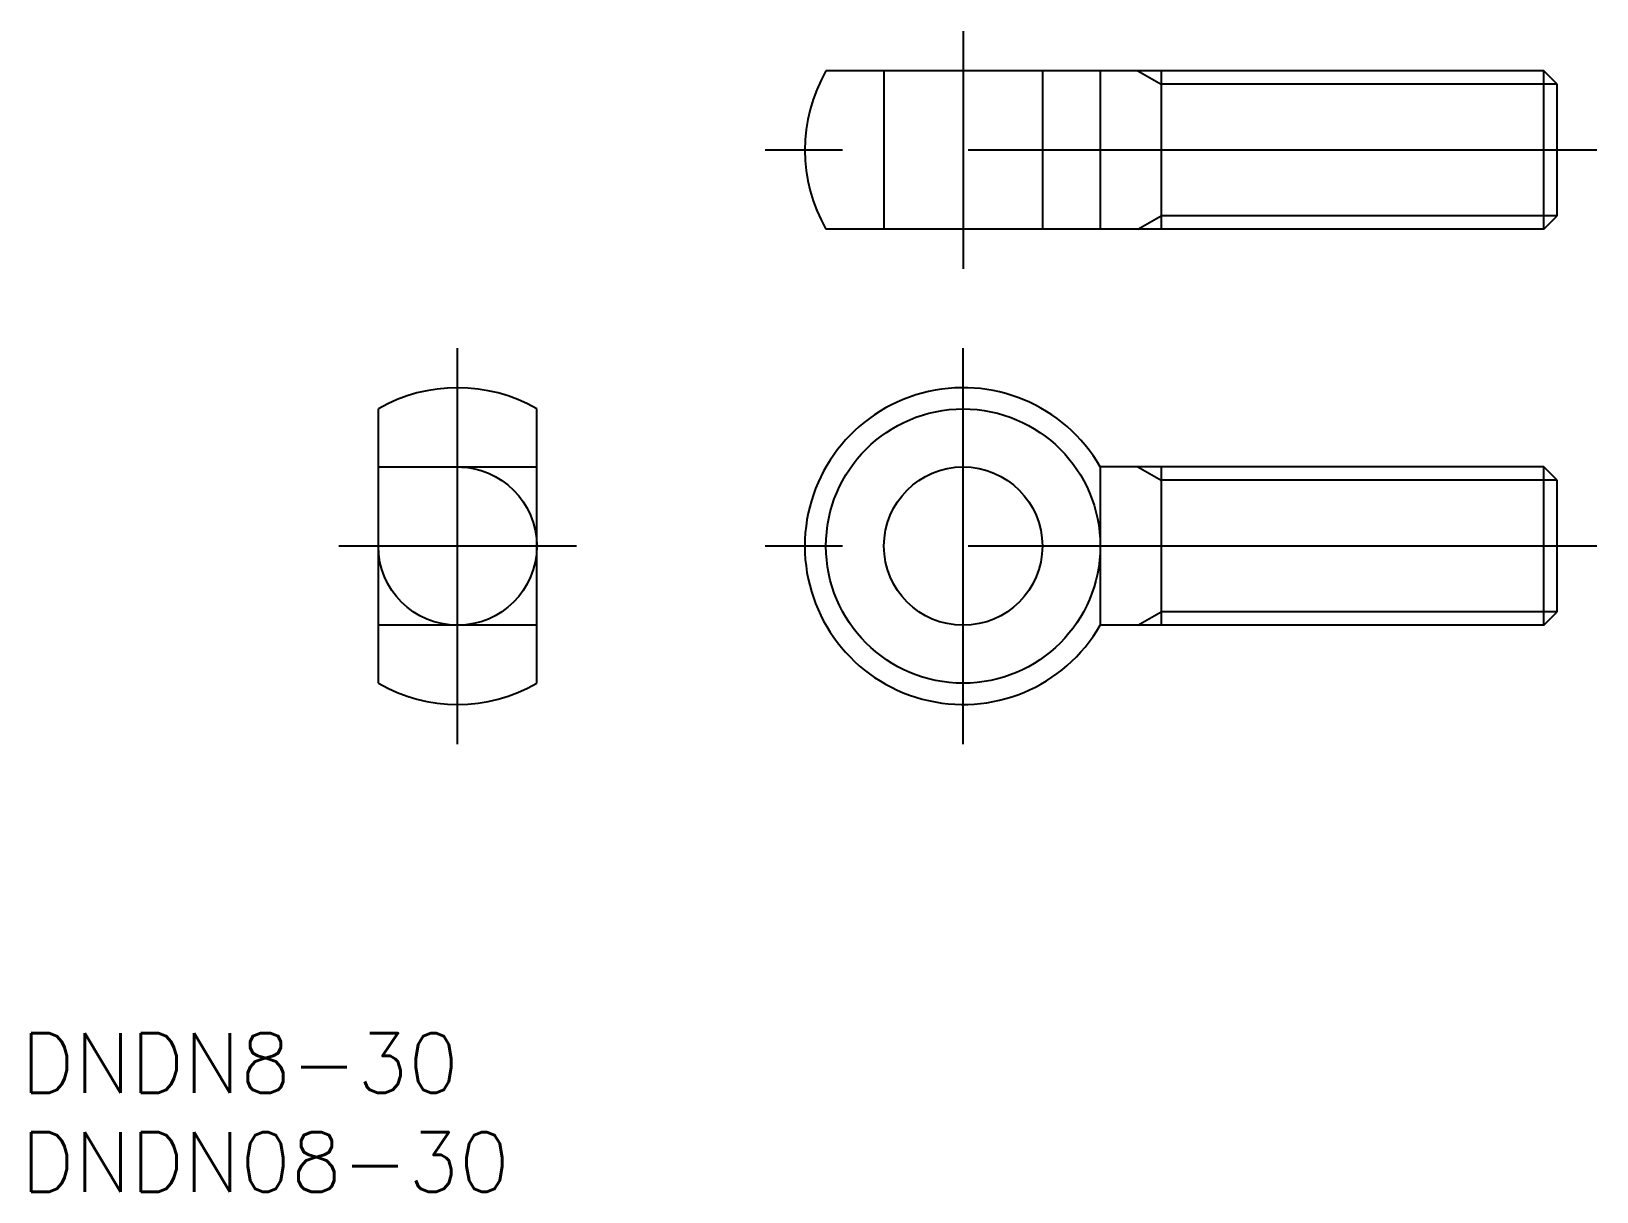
# Model space of a CAD drawing. Extents: x -21.5 to 57.5, y -32.6 to 26.
import ezdxf

# ---------------------------------------------------------------- set-up
doc = ezdxf.new("R2010")
doc.units = 0
doc.linetypes.add('CENTER', pattern=[50.8, 31.75, -6.35, 6.35, -6.35])
doc.linetypes.add('DASHED', pattern=[19.05, 12.7, -6.35])
doc.layers.get('0').update_dxf_attribs({"linetype": 'CONTINUOUS'})
doc.layers.add('CENTER', color=1, linetype='CENTER')
doc.styles.get("Standard").update_dxf_attribs({"font": 'txt.shx', "height": 3, "bigfont": 'bigfont.shx'})

# ---------------------------------------------------------------- blocks, each defined once
blk = doc.blocks.new('*U8')
at = {"color": 7, "linetype": 'CONTINUOUS'}
blk.add_text('DNDN8-30', height=3, dxfattribs=at).set_placement((-22.045, -27.609))
blk = doc.blocks.new('*U9')
at = {"color": 7, "linetype": 'CONTINUOUS'}
blk.add_text('DNDN08-30', height=3, dxfattribs=at).set_placement((-22.045, -32.609))

msp = doc.modelspace()

# ---------------------------------------------------------------- linework, layer by layer
at = {"color": 7, "linetype": 'CONTINUOUS'}
for p, q in [((54.859, 24), (18.607, 24)), ((32.464, 24), (32.464, 16)), ((35.536, 24), (35.536, 16)), ((54.859, 16), (54.859, 24)), ((55.536, 23.323), (54.859, 24)), ((55.536, 16.677), (55.536, 23.323)), ((54.859, 16), (55.536, 16.677)), ((54.859, 16), (18.607, 16)), ((-4, -6.928), (-4, 6.928)), ((4, -6.928), (4, 6.928)), ((54.859, 4), (32.464, 4)), ((32.464, 4), (32.464, -4)), ((35.536, 4), (35.536, -4)), ((54.859, -4), (54.859, 4)), ((55.536, 3.323), (54.859, 4)), ((55.536, -3.324), (55.536, 3.323)), ((54.859, -4), (55.536, -3.324)), ((54.859, -4), (32.464, -4))]:
    msp.add_line(p, q, dxfattribs=at)
at = {"color": 3, "linetype": 'DASHED'}
for p, q in [((21.536, 24), (21.536, 16)), ((29.536, 24), (29.536, 16)), ((-4, 4), (4, 4)), ((4, -4), (-4, -4))]:
    msp.add_line(p, q, dxfattribs=at)
at = {"color": 3, "linetype": 'CONTINUOUS'}
for p, q in [((34.364, 24), (35.536, 23.323)), ((55.536, 23.323), (35.536, 23.323)), ((34.364, 16), (35.536, 16.677)), ((55.536, 16.677), (35.536, 16.677)), ((34.364, 4), (35.536, 3.323)), ((55.536, 3.323), (35.536, 3.323)), ((34.364, -4), (35.536, -3.324)), ((55.536, -3.324), (35.536, -3.324))]:
    msp.add_line(p, q, dxfattribs=at)
at = {"color": 7, "linetype": 'CONTINUOUS'}
for radius in [6.928, 4]:
    msp.add_circle((25.536, 0), radius, dxfattribs=at)
at = {"color": 3, "linetype": 'DASHED'}
msp.add_circle((0, 0), 4, dxfattribs=at)
at = {"color": 7, "linetype": 'CONTINUOUS'}
for centre, start, end in [((25.536, 20), 150, 210), ((0, 0), 60, 120), ((25.536, 0), 30, 330), ((0, 0), 240, 300)]:
    msp.add_arc(centre, 8, start, end, dxfattribs=at)
at = {"layer": 'CENTER', "color": 1, "linetype": 'CENTER'}
for p, q in [((25.536, 26), (25.536, 14)), ((57.536, 20), (15.536, 20)), ((0, -10), (0, 10)), ((25.536, -10), (25.536, 10)), ((6, 0), (-6, 0)), ((57.536, 0), (15.536, 0))]:
    msp.add_line(p, q, dxfattribs=at)

# ---------------------------------------------------------------- block references
at = {"color": 7, "linetype": 'CONTINUOUS'}
for name in ['*U8', '*U9']:
    msp.add_blockref(name, (0, 0), dxfattribs=at)

doc.saveas('drawing.dxf')
